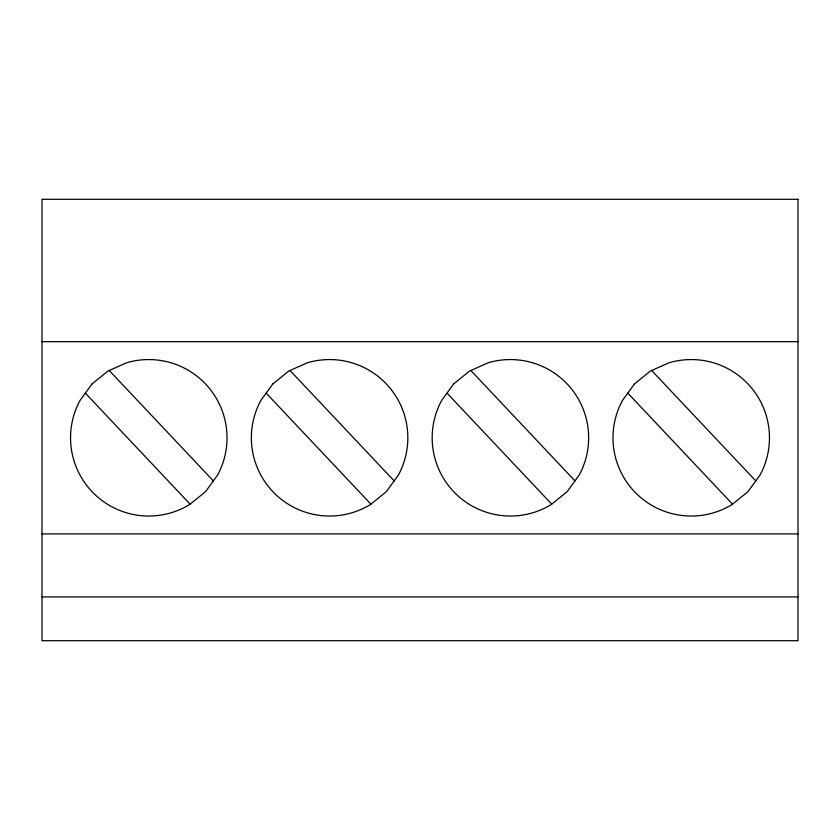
<?xml version="1.0" encoding="UTF-8"?>
<svg xmlns="http://www.w3.org/2000/svg" width="840" height="840" viewBox="0 0 840 840"><rect width="100%" height="100%" fill="white"/><g stroke="black" fill="none" stroke-linecap="round" stroke-linejoin="round"><path stroke-width="1.26" d="M42 341.681L798 341.681M42 533.914L798 533.914M42 596.925L798 596.925M651.662 370.493L755.79 480.9M627.795 393.12L732.533 504.168M470.852 370.493L574.98 480.9M446.985 393.12L551.723 504.168M290.031 370.493L394.17 480.9M266.165 393.12L370.913 504.168M109.221 370.493L213.35 480.9M85.355 393.12L190.092 504.168M92.011 383.954L80.01 400.481A78.246 78.246 0 0 0 189.672 504.504L205.548 491.652L217.549 475.125A78.246 78.246 0 0 0 126.546 362.786L107.888 371.091L92.011 383.954M272.832 383.954L260.831 400.481A78.246 78.246 0 0 0 370.493 504.504L386.358 491.652L398.36 475.125A78.246 78.246 0 0 0 307.356 362.786L288.697 371.091L272.832 383.954M453.642 383.954L441.641 400.481A78.246 78.246 0 0 0 551.303 504.504L567.168 491.652L579.17 475.125A78.246 78.246 0 0 0 488.166 362.786L469.507 371.091L453.642 383.954M634.452 383.954L622.45 400.481A78.246 78.246 0 0 0 732.113 504.504L747.989 491.652L759.99 475.125A78.246 78.246 0 0 0 668.986 362.786L650.328 371.091L634.452 383.954M798 199.29L42 199.29L42 640.71L798 640.71L798 199.29"/></g></svg>
